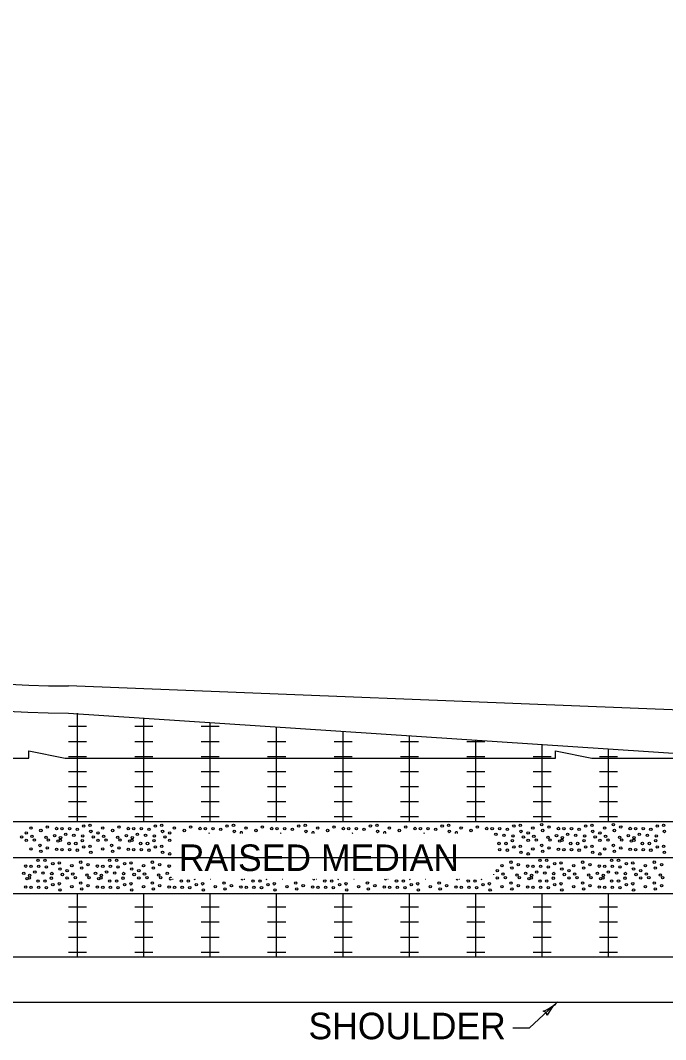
# Model space of a CAD drawing. Extents: x 997.6 to 1036.5, y 998.9 to 1022.4.
# Drawn here: x 1024.19 to 1029.05, y 1006.07 to 1013.74 of the extents above; entities that cross this region are included whole.
import ezdxf

# ---------------------------------------------------------------- set-up
doc = ezdxf.new("R2010")
doc.units = 0
doc.layers.add('Level 1', color=7, linetype='Continuous')
doc.layers.add('Level 2', color=7, linetype='Continuous')

msp = doc.modelspace()

# ---------------------------------------------------------------- linework, layer by layer
at = {"layer": 'Level 1'}
for p, q in [((1029.6678, 1008.5258), (1024.5514, 1008.7298)), ((1024.5514, 1008.5258), (1029.6678, 1008.1858)), ((1024.6189, 1007.7098), (1024.6189, 1008.5258)), ((1024.6189, 1007.7098), (1024.6189, 1008.5258)), ((1024.6189, 1007.7098), (1024.6189, 1008.5258)), ((1024.6189, 1007.7098), (1024.6189, 1008.5258)), ((1024.6189, 1007.7098), (1024.6189, 1008.5258)), ((1024.6189, 1007.7098), (1024.6189, 1008.5258)), ((1024.6189, 1007.7098), (1024.6189, 1008.5258)), ((1024.6189, 1007.7098), (1024.6189, 1008.5258)), ((1024.6189, 1007.7098), (1024.6189, 1008.5258)), ((1024.6189, 1007.7098), (1024.6189, 1008.5258)), ((1024.6189, 1007.7098), (1024.6189, 1008.5258)), ((1024.6189, 1007.7098), (1024.6189, 1008.5258)), ((1024.6189, 1007.7098), (1024.6189, 1008.5258)), ((1024.6189, 1007.7098), (1024.6189, 1008.5258)), ((1024.6189, 1007.7098), (1024.6189, 1008.5258)), ((1024.6189, 1007.7098), (1024.6189, 1008.5258)), ((1024.5509, 1008.4256), (1024.6869, 1008.4256)), ((1025.0509, 1008.4256), (1025.1869, 1008.4256)), ((1025.1189, 1007.7098), (1025.1189, 1008.4881)), ((1025.5509, 1008.4256), (1025.6869, 1008.4256)), ((1025.6189, 1007.7098), (1025.6189, 1008.4549)), ((1026.1189, 1007.7098), (1026.1189, 1008.4217)), ((1026.6189, 1007.7098), (1026.6189, 1008.3884)), ((1027.1189, 1007.7098), (1027.1189, 1008.3552)), ((1024.5509, 1008.3123), (1024.6869, 1008.3123)), ((1025.0509, 1008.3123), (1025.1869, 1008.3123)), ((1025.5509, 1008.3123), (1025.6869, 1008.3123)), ((1026.0509, 1008.3123), (1026.1869, 1008.3123)), ((1026.5509, 1008.3123), (1026.6869, 1008.3123)), ((1027.0509, 1008.3123), (1027.1869, 1008.3123)), ((1027.5509, 1008.3123), (1027.6869, 1008.3123)), ((1027.6189, 1007.7098), (1027.6189, 1008.322)), ((1028.1189, 1007.7098), (1028.1189, 1008.2888)), ((1022.607, 1008.1858), (1024.2526, 1008.1858)), ((1024.2526, 1008.1858), (1024.2526, 1008.2401)), ((1024.2526, 1008.2401), (1024.5265, 1008.1858)), ((1024.5261, 1008.1858), (1028.2198, 1008.1858)), ((1024.5509, 1008.1989), (1024.6869, 1008.1989)), ((1025.0509, 1008.1989), (1025.1869, 1008.1989)), ((1025.5509, 1008.1989), (1025.6869, 1008.1989)), ((1026.0509, 1008.1989), (1026.1869, 1008.1989)), ((1026.5509, 1008.1989), (1026.6869, 1008.1989)), ((1027.0509, 1008.1989), (1027.1869, 1008.1989)), ((1027.5509, 1008.1989), (1027.6869, 1008.1989)), ((1028.0509, 1008.1989), (1028.1869, 1008.1989)), ((1028.2198, 1008.1859), (1028.2198, 1008.2402)), ((1028.2198, 1008.2402), (1028.4937, 1008.1858)), ((1028.4937, 1008.1858), (1029.4018, 1008.1858)), ((1028.5509, 1008.1989), (1028.6869, 1008.1989)), ((1028.6189, 1007.7098), (1028.6189, 1008.2555)), ((1024.5509, 1008.0856), (1024.6869, 1008.0856)), ((1025.0509, 1008.0856), (1025.1869, 1008.0856)), ((1025.5509, 1008.0856), (1025.6869, 1008.0856)), ((1026.0509, 1008.0856), (1026.1869, 1008.0856)), ((1026.5509, 1008.0856), (1026.6869, 1008.0856)), ((1027.0509, 1008.0856), (1027.1869, 1008.0856)), ((1027.5509, 1008.0856), (1027.6869, 1008.0856)), ((1028.0509, 1008.0856), (1028.1869, 1008.0856)), ((1028.5509, 1008.0856), (1028.6869, 1008.0856)), ((1024.5509, 1007.9723), (1024.6869, 1007.9723)), ((1025.0509, 1007.9723), (1025.1869, 1007.9723)), ((1025.5509, 1007.9723), (1025.6869, 1007.9723)), ((1026.0509, 1007.9723), (1026.1869, 1007.9723)), ((1026.5509, 1007.9723), (1026.6869, 1007.9723)), ((1027.0509, 1007.9723), (1027.1869, 1007.9723)), ((1027.5509, 1007.9723), (1027.6869, 1007.9723)), ((1028.0509, 1007.9723), (1028.1869, 1007.9723)), ((1028.5509, 1007.9723), (1028.6869, 1007.9723)), ((1024.5509, 1007.8589), (1024.6869, 1007.859)), ((1025.0509, 1007.8589), (1025.1869, 1007.859)), ((1025.5509, 1007.8589), (1025.6869, 1007.859)), ((1026.0509, 1007.8589), (1026.1869, 1007.859)), ((1026.5509, 1007.8589), (1026.6869, 1007.859)), ((1027.0509, 1007.8589), (1027.1869, 1007.859)), ((1027.5509, 1007.8589), (1027.6869, 1007.859)), ((1028.0509, 1007.8589), (1028.1869, 1007.859)), ((1028.5509, 1007.8589), (1028.6869, 1007.859)), ((1024.5509, 1007.7456), (1024.6869, 1007.7456)), ((1025.0509, 1007.7456), (1025.1869, 1007.7456)), ((1025.5509, 1007.7456), (1025.6869, 1007.7456)), ((1026.0509, 1007.7456), (1026.1869, 1007.7456)), ((1026.5509, 1007.7456), (1026.6869, 1007.7456)), ((1027.0509, 1007.7456), (1027.1869, 1007.7456)), ((1027.5509, 1007.7456), (1027.6869, 1007.7456)), ((1028.0509, 1007.7456), (1028.1869, 1007.7456)), ((1028.5509, 1007.7456), (1028.6869, 1007.7456)), ((1017.5167, 1007.7098), (1033.4931, 1007.7098)), ((1008.6387, 1007.4378), (1033.6876, 1007.4378)), ((1017.5167, 1007.1658), (1033.4931, 1007.1658)), ((1024.6189, 1006.6901), (1024.6189, 1007.1659)), ((1025.1189, 1006.6901), (1025.1189, 1007.1659)), ((1025.6189, 1006.6901), (1025.6189, 1007.1659)), ((1026.1189, 1006.6901), (1026.1189, 1007.1659)), ((1026.6189, 1006.6901), (1026.6189, 1007.1659)), ((1027.1189, 1006.6901), (1027.1189, 1007.1659)), ((1027.6189, 1006.6901), (1027.6189, 1007.1659)), ((1028.1189, 1006.6901), (1028.1189, 1007.1659)), ((1028.6189, 1006.6901), (1028.6189, 1007.1659)), ((1024.5509, 1007.0658), (1024.6869, 1007.0658)), ((1025.0509, 1007.0658), (1025.1869, 1007.0658)), ((1025.5509, 1007.0658), (1025.6869, 1007.0658)), ((1026.0509, 1007.0658), (1026.1869, 1007.0658)), ((1026.5509, 1007.0658), (1026.6869, 1007.0658)), ((1027.0509, 1007.0658), (1027.1869, 1007.0658)), ((1027.5509, 1007.0658), (1027.6869, 1007.0658)), ((1028.0509, 1007.0658), (1028.1869, 1007.0658)), ((1028.5509, 1007.0658), (1028.6869, 1007.0658)), ((1024.5509, 1006.9525), (1024.6869, 1006.9525)), ((1025.0509, 1006.9525), (1025.1869, 1006.9525)), ((1025.5509, 1006.9525), (1025.6869, 1006.9525)), ((1026.0509, 1006.9525), (1026.1869, 1006.9525)), ((1026.5509, 1006.9525), (1026.6869, 1006.9525)), ((1027.0509, 1006.9525), (1027.1869, 1006.9525)), ((1027.5509, 1006.9525), (1027.6869, 1006.9525)), ((1028.0509, 1006.9525), (1028.1869, 1006.9525)), ((1028.5509, 1006.9525), (1028.6869, 1006.9525)), ((1024.5509, 1006.8392), (1024.6869, 1006.8393)), ((1025.0509, 1006.8392), (1025.1869, 1006.8393)), ((1025.5509, 1006.8392), (1025.6869, 1006.8393)), ((1026.0509, 1006.8392), (1026.1869, 1006.8393)), ((1026.5509, 1006.8392), (1026.6869, 1006.8393)), ((1027.0509, 1006.8392), (1027.1869, 1006.8393)), ((1027.5509, 1006.8392), (1027.6869, 1006.8393)), ((1028.0509, 1006.8392), (1028.1869, 1006.8393)), ((1028.5509, 1006.8392), (1028.6869, 1006.8393)), ((1024.5509, 1006.7258), (1024.6869, 1006.7258)), ((1025.0509, 1006.7258), (1025.1869, 1006.7258)), ((1025.5509, 1006.7258), (1025.6869, 1006.7258)), ((1026.0509, 1006.7258), (1026.1869, 1006.7258)), ((1026.5509, 1006.7258), (1026.6869, 1006.7258)), ((1027.0509, 1006.7258), (1027.1869, 1006.7258)), ((1027.5509, 1006.7258), (1027.6869, 1006.7258)), ((1028.0509, 1006.7258), (1028.1869, 1006.7258)), ((1028.5509, 1006.7258), (1028.6869, 1006.7258)), ((1009.0069, 1006.6898), (1033.4931, 1006.6898)), ((1009.0069, 1006.3498), (1033.4931, 1006.3498)), ((1028.024, 1006.1563), (1028.2329, 1006.3498)), ((1027.899, 1006.1563), (1028.024, 1006.1563))]:
    msp.add_line(p, q, dxfattribs=at)
for points in [[(1024.2637, 1007.4378), (1024.5137, 1007.4378)], [(1024.6387, 1007.4378), (1025.2978, 1007.4378)], [(1027.7544, 1007.4378), (1028.6387, 1007.4378)], [(1028.7637, 1007.4378), (1029.0137, 1007.4378)]]:
    msp.add_lwpolyline(points, dxfattribs=at)
for centre, radius, start, end in [((1024.5514, 1016.3459), 7.6159, 200.00008, 270), ((1024.5514, 1016.3459), 7.82, 200.00008, 270), ((1027.9673, 1006.6366), 0.3909, 294.15322, 312.79995), ((1028.4986, 1006.063), 0.3909, 132.80606, 151.47484), ((1028.4986, 1006.063), 0.3909, 132.79383, 132.80606), ((1028.1238, 1006.2488), 0.0313, 1.58066, 83.69735)]:
    msp.add_arc(centre, radius, start, end, dxfattribs=at)
at = {"layer": 'Level 2'}
for centre in [(1024.2685, 1007.6598), (1024.3428, 1007.6413), (1024.3911, 1007.6673), (1024.4616, 1007.6561), (1024.5021, 1007.6543), (1024.5596, 1007.6543), (1024.6172, 1007.6505), (1024.6655, 1007.6747), (1024.7138, 1007.6803), (1024.8085, 1007.6598), (1024.8828, 1007.6413), (1024.9311, 1007.6673), (1025.0016, 1007.6561), (1025.0421, 1007.6543), (1025.0996, 1007.6543), (1025.1572, 1007.6505), (1025.2055, 1007.6747), (1025.2538, 1007.6803), (1025.3485, 1007.6598), (1025.4228, 1007.6413), (1025.4711, 1007.6673), (1025.5416, 1007.6561), (1025.5821, 1007.6543), (1025.6396, 1007.6543), (1025.6972, 1007.6505), (1025.7455, 1007.6747), (1025.7938, 1007.6803), (1025.8885, 1007.6598), (1025.9628, 1007.6413), (1026.0111, 1007.6673), (1026.0816, 1007.6561), (1026.1221, 1007.6543), (1026.1796, 1007.6543), (1026.2372, 1007.6505), (1026.2855, 1007.6747), (1026.3338, 1007.6803), (1026.4285, 1007.6598), (1026.5028, 1007.6413), (1026.5511, 1007.6673), (1026.6216, 1007.6561), (1026.6621, 1007.6543), (1026.7196, 1007.6543), (1026.7772, 1007.6505), (1026.8255, 1007.6747), (1026.8738, 1007.6803), (1026.9685, 1007.6598), (1027.0428, 1007.6413), (1027.0911, 1007.6673), (1027.1616, 1007.6561), (1027.2021, 1007.6543), (1027.2596, 1007.6543), (1027.3172, 1007.6505), (1027.3655, 1007.6747), (1027.4138, 1007.6803), (1027.5085, 1007.6598), (1027.5828, 1007.6413), (1027.6311, 1007.6673), (1027.7016, 1007.6561), (1027.7421, 1007.6543), (1027.7996, 1007.6543), (1027.8572, 1007.6505), (1027.9055, 1007.6747), (1027.9538, 1007.6803), (1028.0485, 1007.6598), (1028.1154, 1007.6858), (1028.1228, 1007.6413), (1028.1711, 1007.6673), (1028.2416, 1007.6561), (1028.2821, 1007.6543), (1028.3396, 1007.6543), (1028.3972, 1007.6505), (1028.4455, 1007.6747), (1028.4938, 1007.6803), (1028.5885, 1007.6598), (1028.6554, 1007.6858), (1028.6628, 1007.6413), (1028.7111, 1007.6673), (1028.7816, 1007.6561), (1028.8221, 1007.6543), (1028.8796, 1007.6543), (1028.9372, 1007.6505), (1028.9855, 1007.6747), (1029.0338, 1007.6803), (1024.1979, 1007.5929), (1024.2332, 1007.6227), (1024.2332, 1007.5675), (1024.2759, 1007.5967), (1024.2945, 1007.5693), (1024.3818, 1007.5893), (1024.3985, 1007.5693), (1024.4468, 1007.6023), (1024.471, 1007.5619), (1024.4891, 1007.5675), (1024.4909, 1007.5873), (1024.5299, 1007.6115), (1024.5912, 1007.6041), (1024.6543, 1007.5656), (1024.6581, 1007.6003), (1024.7193, 1007.6338), (1024.7379, 1007.5929), (1024.7732, 1007.6227), (1024.7732, 1007.5675), (1024.8159, 1007.5967), (1024.8345, 1007.5693), (1024.9218, 1007.5893), (1024.9385, 1007.5693), (1024.9868, 1007.6023), (1025.011, 1007.5619), (1025.0291, 1007.5675), (1025.0309, 1007.5873), (1025.0699, 1007.6115), (1025.1312, 1007.6041), (1025.1943, 1007.5656), (1025.1981, 1007.6003), (1025.2593, 1007.6338), (1025.2779, 1007.5929), (1025.3132, 1007.6227), (1025.3132, 1007.5675), (1025.7993, 1007.6338), (1026.3393, 1007.6338), (1026.8793, 1007.6338), (1027.4193, 1007.6338), (1027.7699, 1007.6115), (1027.8312, 1007.6041), (1027.8943, 1007.5656), (1027.8981, 1007.6003), (1027.9593, 1007.6338), (1027.9779, 1007.5929), (1028.0132, 1007.6227), (1028.0132, 1007.5675), (1028.0559, 1007.5967), (1028.0745, 1007.5693), (1028.1618, 1007.5893), (1028.1785, 1007.5693), (1028.2268, 1007.6023), (1028.251, 1007.5619), (1028.2691, 1007.5675), (1028.2709, 1007.5873), (1028.3099, 1007.6115), (1028.3712, 1007.6041), (1028.4343, 1007.5656), (1028.4381, 1007.6003), (1028.4993, 1007.6338), (1028.5179, 1007.5929), (1028.5532, 1007.6227), (1028.5532, 1007.5675), (1028.5959, 1007.5967), (1028.6145, 1007.5693), (1028.7018, 1007.5893), (1028.7185, 1007.5693), (1028.7668, 1007.6023), (1028.791, 1007.5619), (1028.8091, 1007.5675), (1028.8109, 1007.5873), (1028.8499, 1007.6115), (1028.9112, 1007.6041), (1028.9743, 1007.5656), (1028.9781, 1007.6003), (1029.0393, 1007.6338), (1024.2685, 1007.5025), (1024.3354, 1007.5285), (1024.3428, 1007.4839), (1024.3911, 1007.5099), (1024.4616, 1007.4988), (1024.5021, 1007.4969), (1024.5541, 1007.5433), (1024.5596, 1007.4969), (1024.6061, 1007.5433), (1024.6172, 1007.4932), (1024.6655, 1007.5173), (1024.7138, 1007.5229), (1024.8085, 1007.5025), (1024.8754, 1007.5285), (1024.8828, 1007.4839), (1024.9311, 1007.5099), (1025.0016, 1007.4988), (1025.0421, 1007.4969), (1025.0941, 1007.5433), (1025.0996, 1007.4969), (1025.1461, 1007.5433), (1025.1572, 1007.4932), (1025.2055, 1007.5173), (1025.2538, 1007.5229), (1027.7941, 1007.5433), (1027.7996, 1007.4969), (1027.8461, 1007.5433), (1027.8572, 1007.4932), (1027.9055, 1007.5173), (1027.9538, 1007.5229), (1028.0485, 1007.5025), (1028.1154, 1007.5285), (1028.1228, 1007.4839), (1028.1711, 1007.5099), (1028.2416, 1007.4988), (1028.2821, 1007.4969), (1028.3341, 1007.5433), (1028.3396, 1007.4969), (1028.3861, 1007.5433), (1028.3972, 1007.4932), (1028.4455, 1007.5173), (1028.4938, 1007.5229), (1028.5885, 1007.5025), (1028.6554, 1007.5285), (1028.6628, 1007.4839), (1028.7111, 1007.5099), (1028.7816, 1007.4988), (1028.8221, 1007.4969), (1028.8741, 1007.5433), (1028.8796, 1007.4969), (1028.9261, 1007.5433), (1028.9372, 1007.4932), (1028.9855, 1007.5173), (1029.0338, 1007.5229), (1024.3216, 1007.4175), (1024.3736, 1007.4175), (1024.7193, 1007.4764), (1024.8616, 1007.4175), (1024.9136, 1007.4175), (1025.2593, 1007.4764), (1025.3132, 1007.4653), (1027.9593, 1007.4764), (1028.0132, 1007.4653), (1028.1016, 1007.4175), (1028.1536, 1007.4175), (1028.4993, 1007.4764), (1028.5532, 1007.4653), (1028.6416, 1007.4175), (1028.6936, 1007.4175), (1029.0393, 1007.4764), (1024.2292, 1007.3729), (1024.2696, 1007.3711), (1024.3272, 1007.3711), (1024.3848, 1007.3673), (1024.4331, 1007.3915), (1024.4814, 1007.3971), (1024.4869, 1007.3506), (1024.5408, 1007.3395), (1024.5761, 1007.3767), (1024.643, 1007.4027), (1024.6504, 1007.3581), (1024.6986, 1007.3841), (1024.7692, 1007.3729), (1024.8096, 1007.3711), (1024.8672, 1007.3711), (1024.9248, 1007.3673), (1024.9731, 1007.3915), (1025.0214, 1007.3971), (1025.0269, 1007.3506), (1025.0808, 1007.3395), (1025.1161, 1007.3767), (1025.183, 1007.4027), (1025.1904, 1007.3581), (1025.2386, 1007.3841), (1025.3092, 1007.3729), (1027.7808, 1007.3395), (1027.8161, 1007.3767), (1027.883, 1007.4027), (1027.8904, 1007.3581), (1027.9386, 1007.3841), (1028.0092, 1007.3729), (1028.0496, 1007.3711), (1028.1072, 1007.3711), (1028.1648, 1007.3673), (1028.2131, 1007.3915), (1028.2614, 1007.3971), (1028.2669, 1007.3506), (1028.3208, 1007.3395), (1028.3561, 1007.3767), (1028.423, 1007.4027), (1028.4304, 1007.3581), (1028.4786, 1007.3841), (1028.5492, 1007.3729), (1028.5896, 1007.3711), (1028.6472, 1007.3711), (1028.7048, 1007.3673), (1028.7531, 1007.3915), (1028.8014, 1007.3971), (1028.8069, 1007.3506), (1028.8608, 1007.3395), (1028.8961, 1007.3767), (1028.963, 1007.4027), (1028.9704, 1007.3581), (1029.0186, 1007.3841), (1024.2144, 1007.3191), (1024.2386, 1007.2788), (1024.2566, 1007.2843), (1024.2585, 1007.3042), (1024.2975, 1007.3283), (1024.3216, 1007.2602), (1024.3588, 1007.3209), (1024.3736, 1007.2602), (1024.4219, 1007.2824), (1024.4256, 1007.3172), (1024.5055, 1007.3098), (1024.5408, 1007.2843), (1024.5835, 1007.3135), (1024.6021, 1007.2862), (1024.6894, 1007.3061), (1024.7061, 1007.2862), (1024.7544, 1007.3191), (1024.7786, 1007.2788), (1024.7966, 1007.2843), (1024.7985, 1007.3042), (1024.8375, 1007.3283), (1024.8616, 1007.2602), (1024.8988, 1007.3209), (1024.9136, 1007.2602), (1024.9619, 1007.2824), (1024.9656, 1007.3172), (1025.0455, 1007.3098), (1025.0808, 1007.2843), (1025.1235, 1007.3135), (1025.1421, 1007.2862), (1025.2294, 1007.3061), (1025.2461, 1007.2862), (1025.2944, 1007.3191), (1025.4016, 1007.2602), (1025.4536, 1007.2602), (1025.9416, 1007.2602), (1025.9936, 1007.2602), (1026.4816, 1007.2602), (1026.5336, 1007.2602), (1027.0216, 1007.2602), (1027.0736, 1007.2602), (1027.5616, 1007.2602), (1027.6136, 1007.2602), (1027.7808, 1007.2843), (1027.8235, 1007.3135), (1027.8421, 1007.2862), (1027.9294, 1007.3061), (1027.9461, 1007.2862), (1027.9944, 1007.3191), (1028.0186, 1007.2788), (1028.0366, 1007.2843), (1028.0385, 1007.3042), (1028.0775, 1007.3283), (1028.1016, 1007.2602), (1028.1388, 1007.3209), (1028.1536, 1007.2602), (1028.2019, 1007.2824), (1028.2056, 1007.3172), (1028.2855, 1007.3098), (1028.3208, 1007.2843), (1028.3635, 1007.3135), (1028.3821, 1007.2862), (1028.4694, 1007.3061), (1028.4861, 1007.2862), (1028.5344, 1007.3191), (1028.5586, 1007.2788), (1028.5766, 1007.2843), (1028.5785, 1007.3042), (1028.6175, 1007.3283), (1028.6416, 1007.2602), (1028.6788, 1007.3209), (1028.6936, 1007.2602), (1028.7419, 1007.2824), (1028.7456, 1007.3172), (1028.8255, 1007.3098), (1028.8608, 1007.2843), (1028.9035, 1007.3135), (1028.9221, 1007.2862), (1029.0094, 1007.3061), (1029.0261, 1007.2862), (1024.2292, 1007.2156), (1024.2696, 1007.2138), (1024.3272, 1007.2138), (1024.3848, 1007.21), (1024.4331, 1007.2342), (1024.4814, 1007.2398), (1024.4869, 1007.1933), (1024.5761, 1007.2193), (1024.643, 1007.2453), (1024.6504, 1007.2008), (1024.6986, 1007.2268), (1024.7692, 1007.2156), (1024.8096, 1007.2138), (1024.8672, 1007.2138), (1024.9248, 1007.21), (1024.9731, 1007.2342), (1025.0214, 1007.2398), (1025.0269, 1007.1933), (1025.1161, 1007.2193), (1025.183, 1007.2453), (1025.1904, 1007.2008), (1025.2386, 1007.2268), (1025.3092, 1007.2156), (1025.3496, 1007.2138), (1025.4072, 1007.2138), (1025.4648, 1007.21), (1025.5131, 1007.2342), (1025.5614, 1007.2398), (1025.5669, 1007.1933), (1025.6561, 1007.2193), (1025.723, 1007.2453), (1025.7304, 1007.2008), (1025.7786, 1007.2268), (1025.8492, 1007.2156), (1025.8896, 1007.2138), (1025.9472, 1007.2138), (1026.0048, 1007.21), (1026.0531, 1007.2342), (1026.1014, 1007.2398), (1026.1069, 1007.1933), (1026.1961, 1007.2193), (1026.263, 1007.2453), (1026.2704, 1007.2008), (1026.3186, 1007.2268), (1026.3892, 1007.2156), (1026.4296, 1007.2138), (1026.4872, 1007.2138), (1026.5448, 1007.21), (1026.5931, 1007.2342), (1026.6414, 1007.2398), (1026.6469, 1007.1933), (1026.7361, 1007.2193), (1026.803, 1007.2453), (1026.8104, 1007.2008), (1026.8586, 1007.2268), (1026.9292, 1007.2156), (1026.9696, 1007.2138), (1027.0272, 1007.2138), (1027.0848, 1007.21), (1027.1331, 1007.2342), (1027.1814, 1007.2398), (1027.1869, 1007.1933), (1027.2761, 1007.2193), (1027.343, 1007.2453), (1027.3504, 1007.2008), (1027.3986, 1007.2268), (1027.4692, 1007.2156), (1027.5096, 1007.2138), (1027.5672, 1007.2138), (1027.6248, 1007.21), (1027.6731, 1007.2342), (1027.7214, 1007.2398), (1027.7269, 1007.1933), (1027.8161, 1007.2193), (1027.883, 1007.2453), (1027.8904, 1007.2008), (1027.9386, 1007.2268), (1028.0092, 1007.2156), (1028.0496, 1007.2138), (1028.1072, 1007.2138), (1028.1648, 1007.21), (1028.2131, 1007.2342), (1028.2614, 1007.2398), (1028.2669, 1007.1933), (1028.3561, 1007.2193), (1028.423, 1007.2453), (1028.4304, 1007.2008), (1028.4786, 1007.2268), (1028.5492, 1007.2156), (1028.5896, 1007.2138), (1028.6472, 1007.2138), (1028.7048, 1007.21), (1028.7531, 1007.2342), (1028.8014, 1007.2398), (1028.8069, 1007.1933), (1028.8961, 1007.2193), (1028.963, 1007.2453), (1028.9704, 1007.2008), (1029.0186, 1007.2268)]:
    msp.add_circle(centre, 0.00903, dxfattribs=at)
for centre, start, end in [((1025.6098, 1007.6115), 64.96893, 115.2585), ((1025.8532, 1007.6227), 340.67368, 199.55374), ((1026.1498, 1007.6115), 64.96893, 115.2585), ((1026.3932, 1007.6227), 340.67368, 199.55374), ((1026.6898, 1007.6115), 64.96893, 115.2585), ((1026.9332, 1007.6227), 340.67368, 199.55374), ((1027.2298, 1007.6115), 64.96893, 115.2585), ((1027.4732, 1007.6227), 340.67368, 199.55374), ((1025.3185, 1007.2788), 15.55336, 342.50908), ((1025.3366, 1007.2843), 262.13359, 280.18277), ((1025.5018, 1007.2824), 232.28542, 308.36014), ((1025.6208, 1007.2843), 262.13359, 280.18277), ((1025.8585, 1007.2788), 201.91512, 337.82008), ((1025.8766, 1007.2843), 262.13359, 280.18277), ((1026.0418, 1007.2824), 232.28542, 308.36014), ((1026.1608, 1007.2843), 262.13359, 280.18277), ((1026.3985, 1007.2788), 201.91512, 337.82008), ((1026.4166, 1007.2843), 262.13359, 280.18277), ((1026.5818, 1007.2824), 232.28542, 308.36014), ((1026.7008, 1007.2843), 262.13359, 280.18277), ((1026.9385, 1007.2788), 201.91512, 337.82008), ((1026.9566, 1007.2843), 262.13359, 280.18277), ((1027.1218, 1007.2824), 232.28542, 308.36014), ((1027.2408, 1007.2843), 262.13359, 280.18277), ((1027.4785, 1007.2788), 201.91512, 337.82008), ((1027.4966, 1007.2843), 262.13359, 280.18277), ((1027.6618, 1007.2824), 232.28542, 308.36014), ((1027.7454, 1007.3098), 351.68674, 9.57603)]:
    msp.add_arc(centre, 0.00903, start, end, dxfattribs=at)

# ---------------------------------------------------------------- texts
at = {"layer": 'Level 1'}
for s, p in [('RAISED MEDIAN', (1025.3824, 1007.3361)), ('SHOULDER', (1026.3587, 1006.0695))]:
    msp.add_text(s, height=0.2, dxfattribs=at).set_placement(p)

doc.saveas('drawing.dxf')
